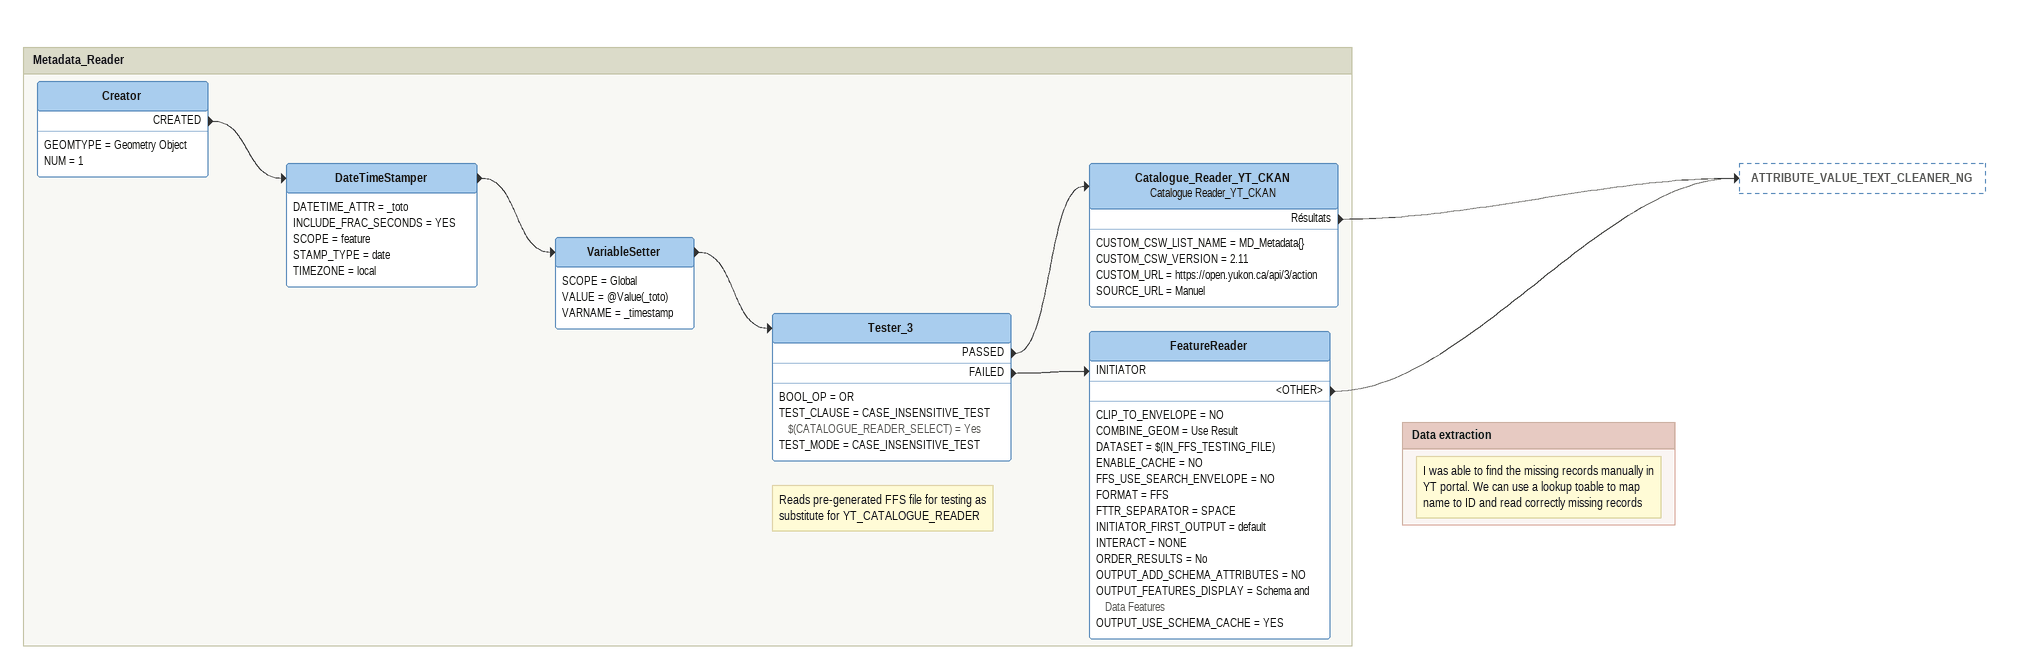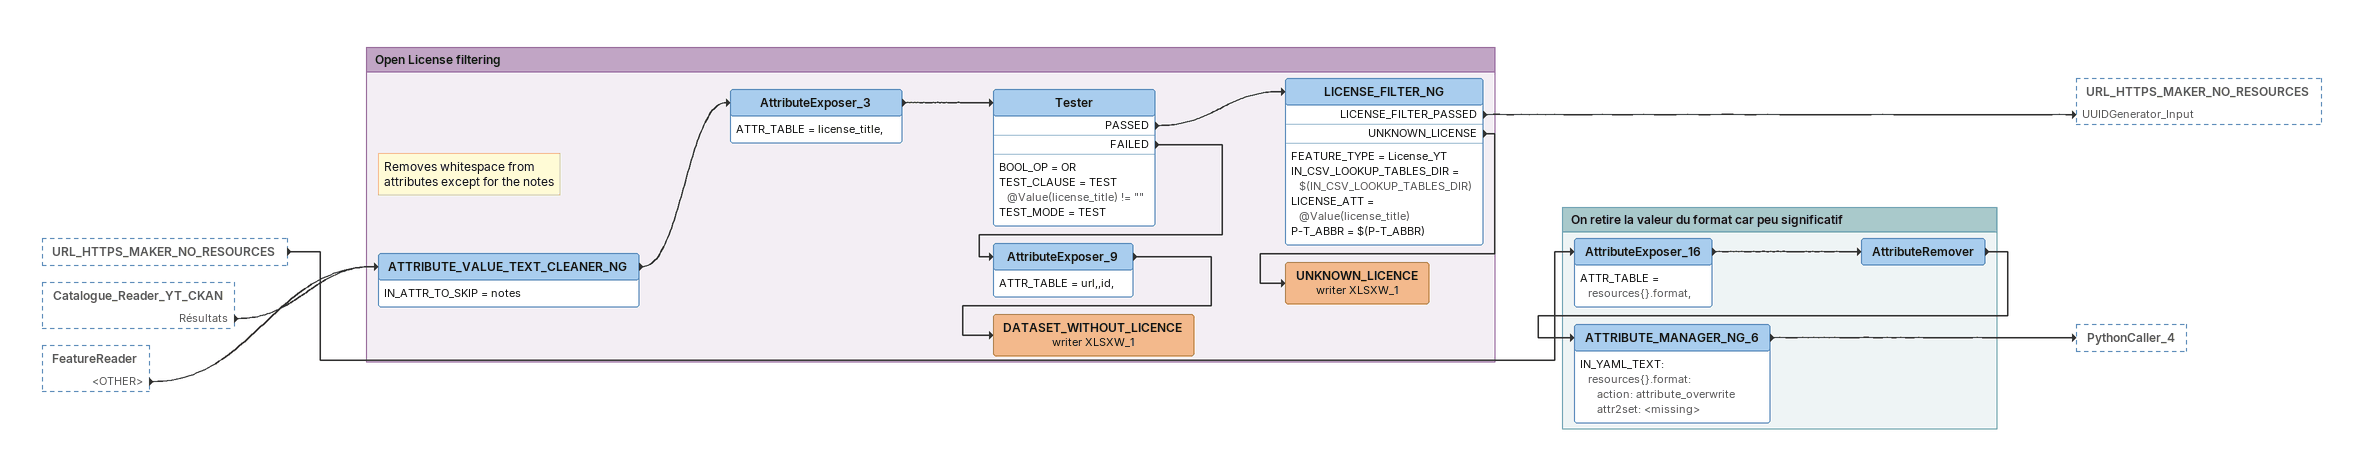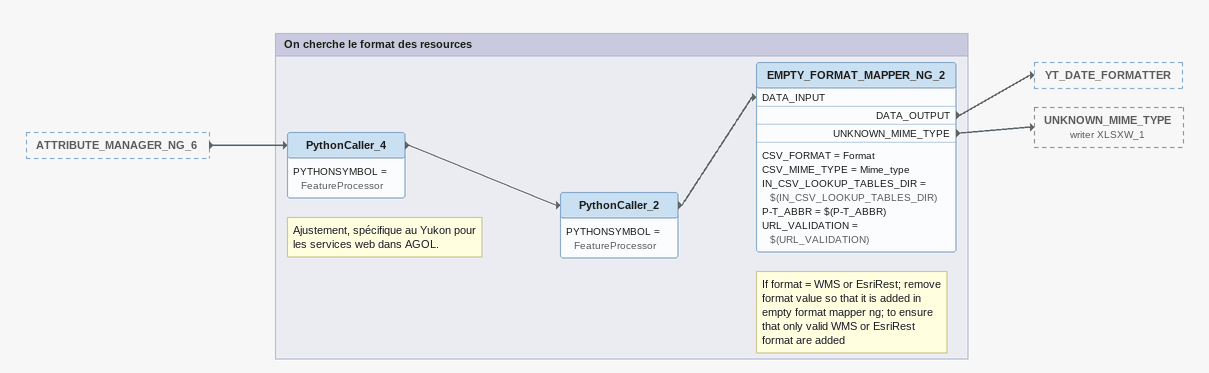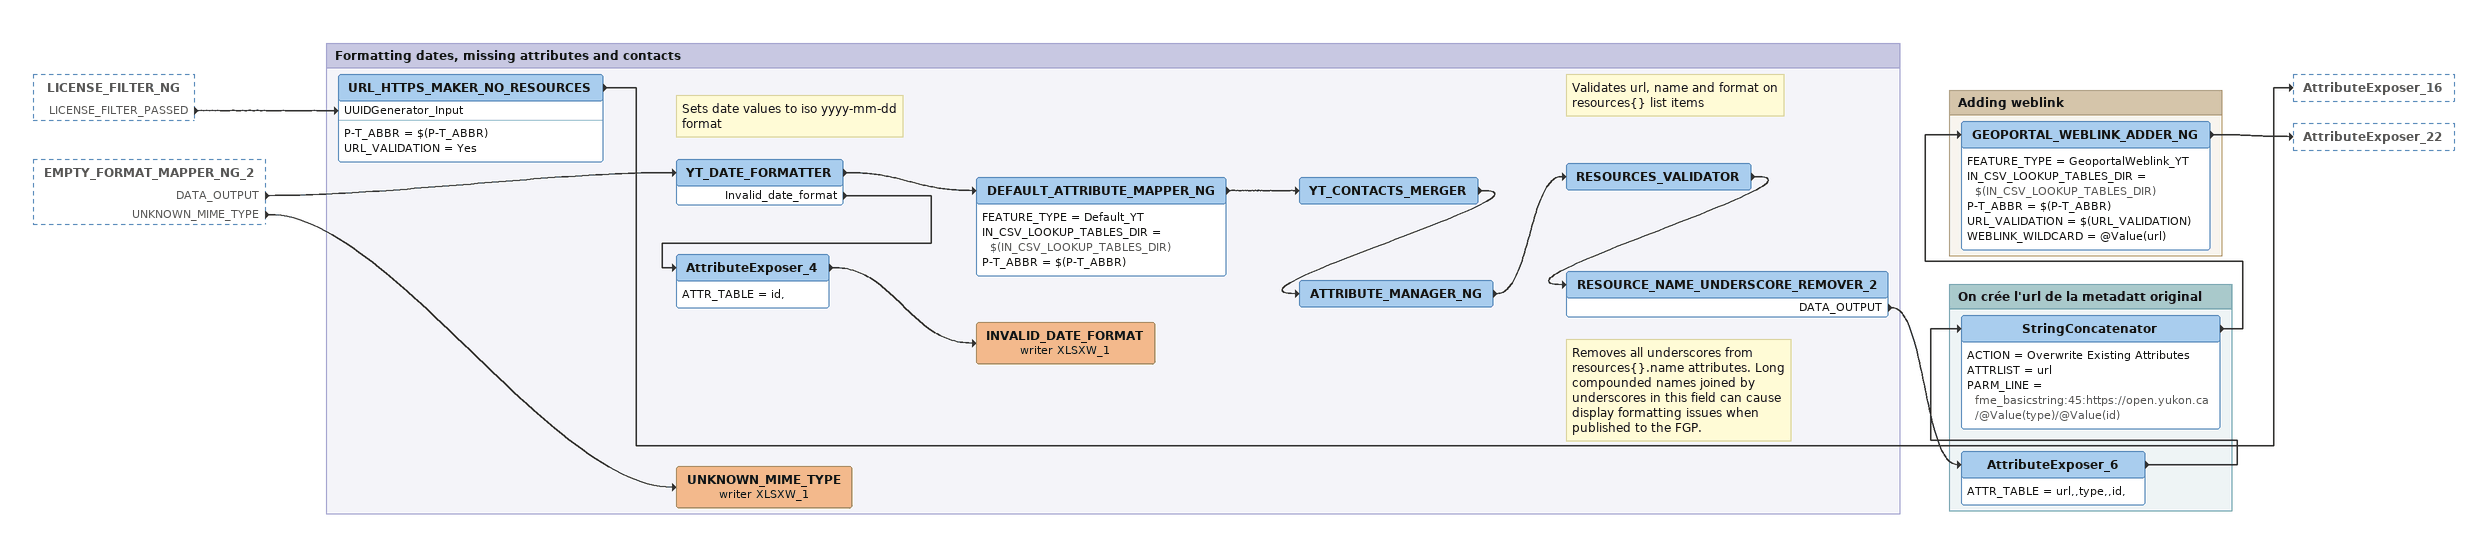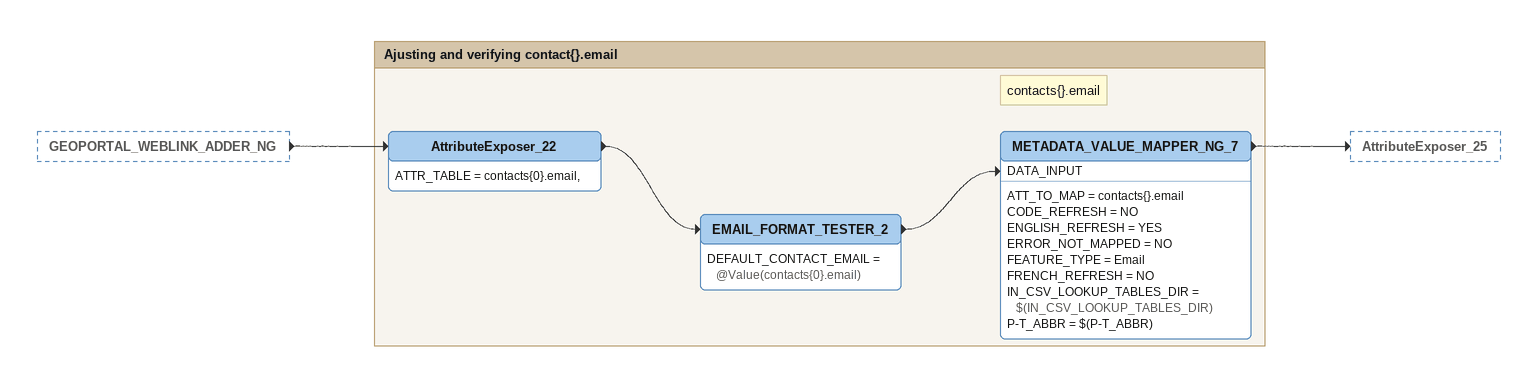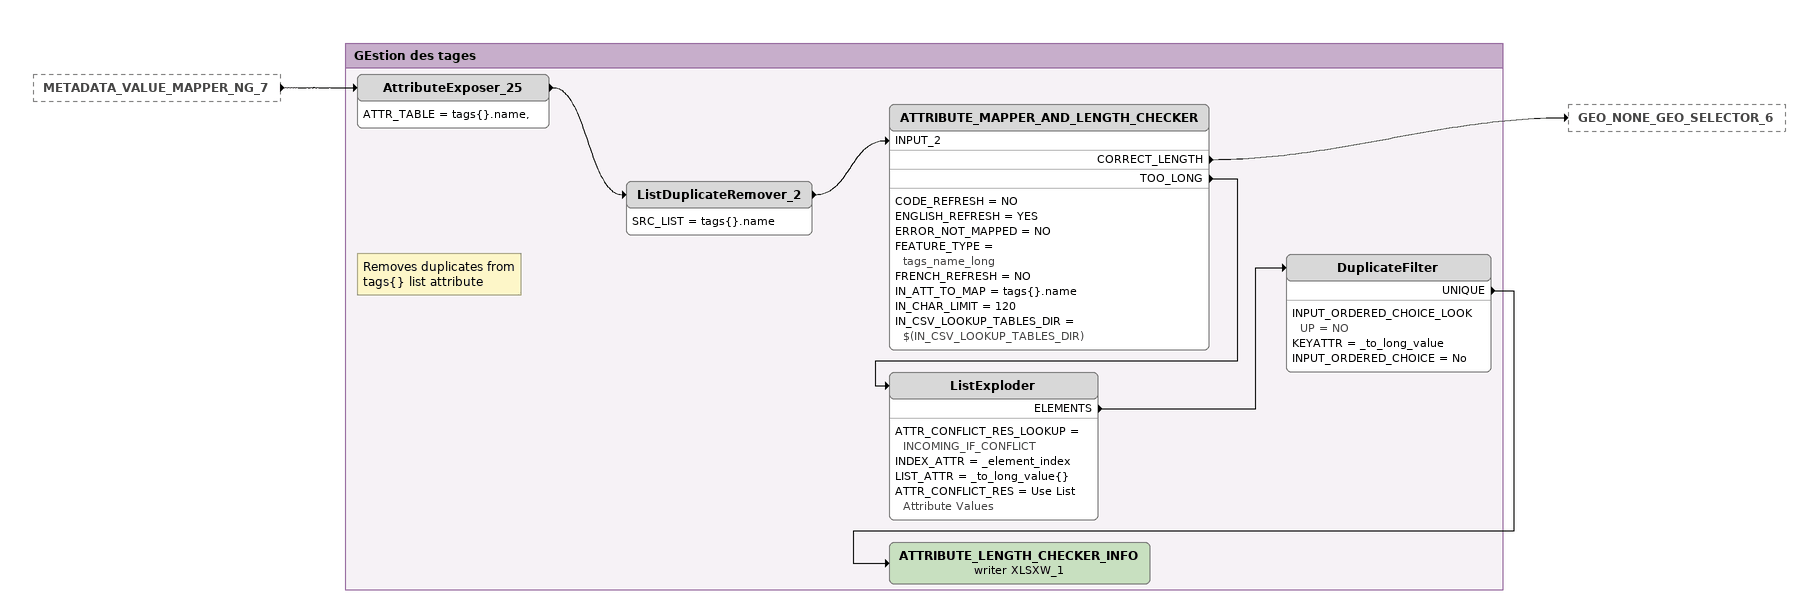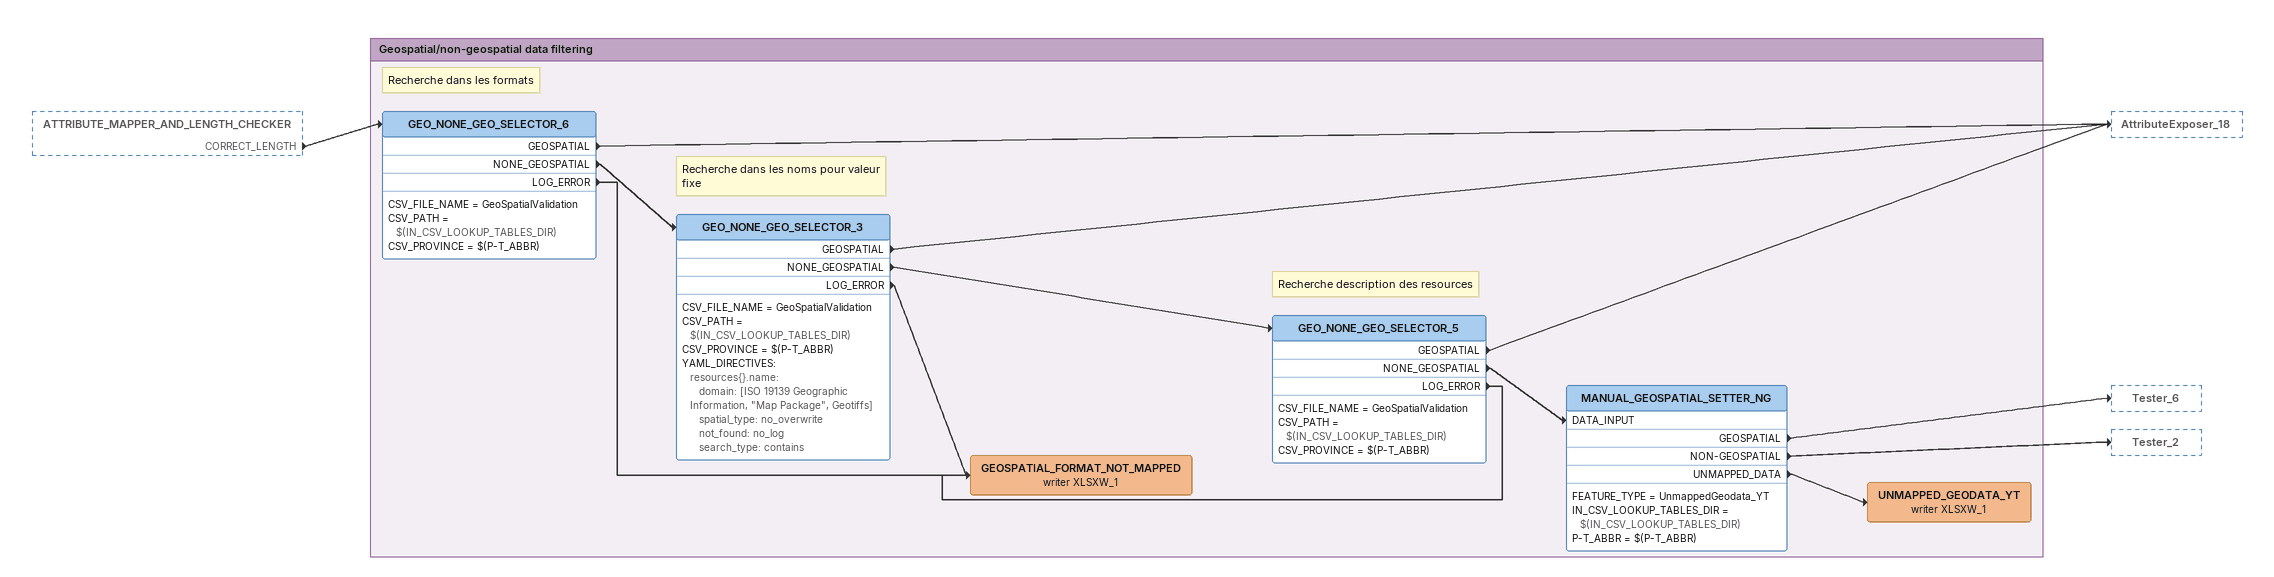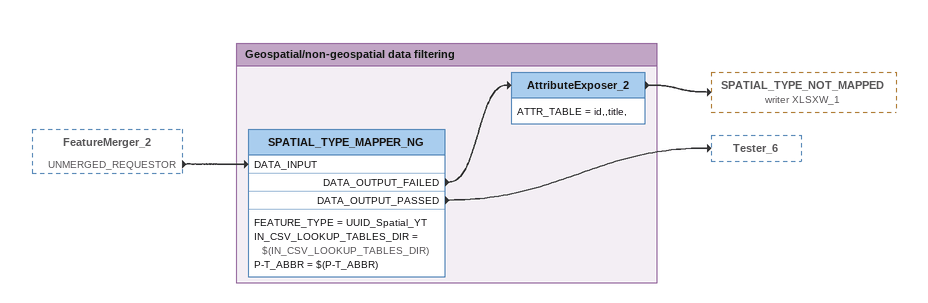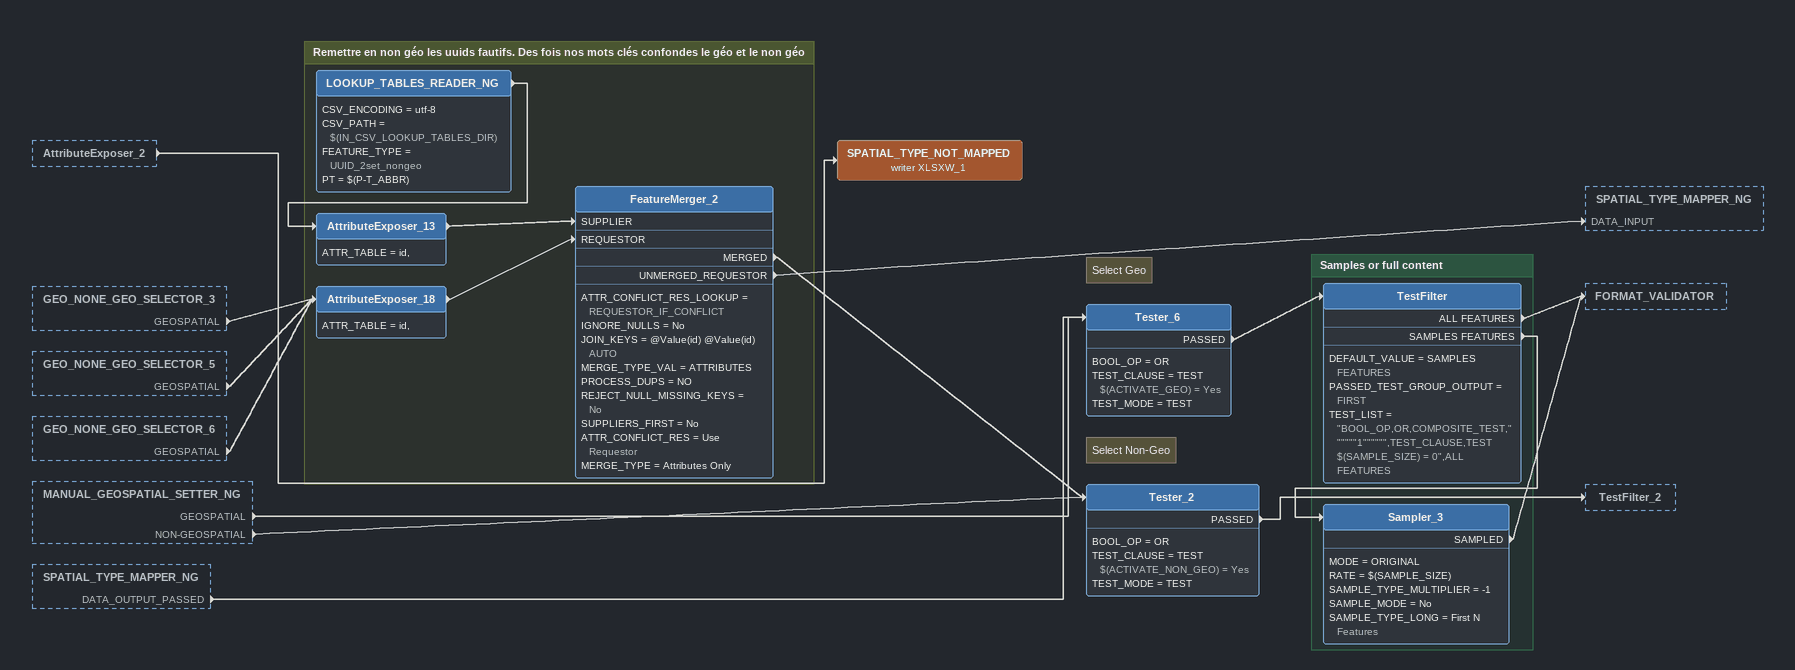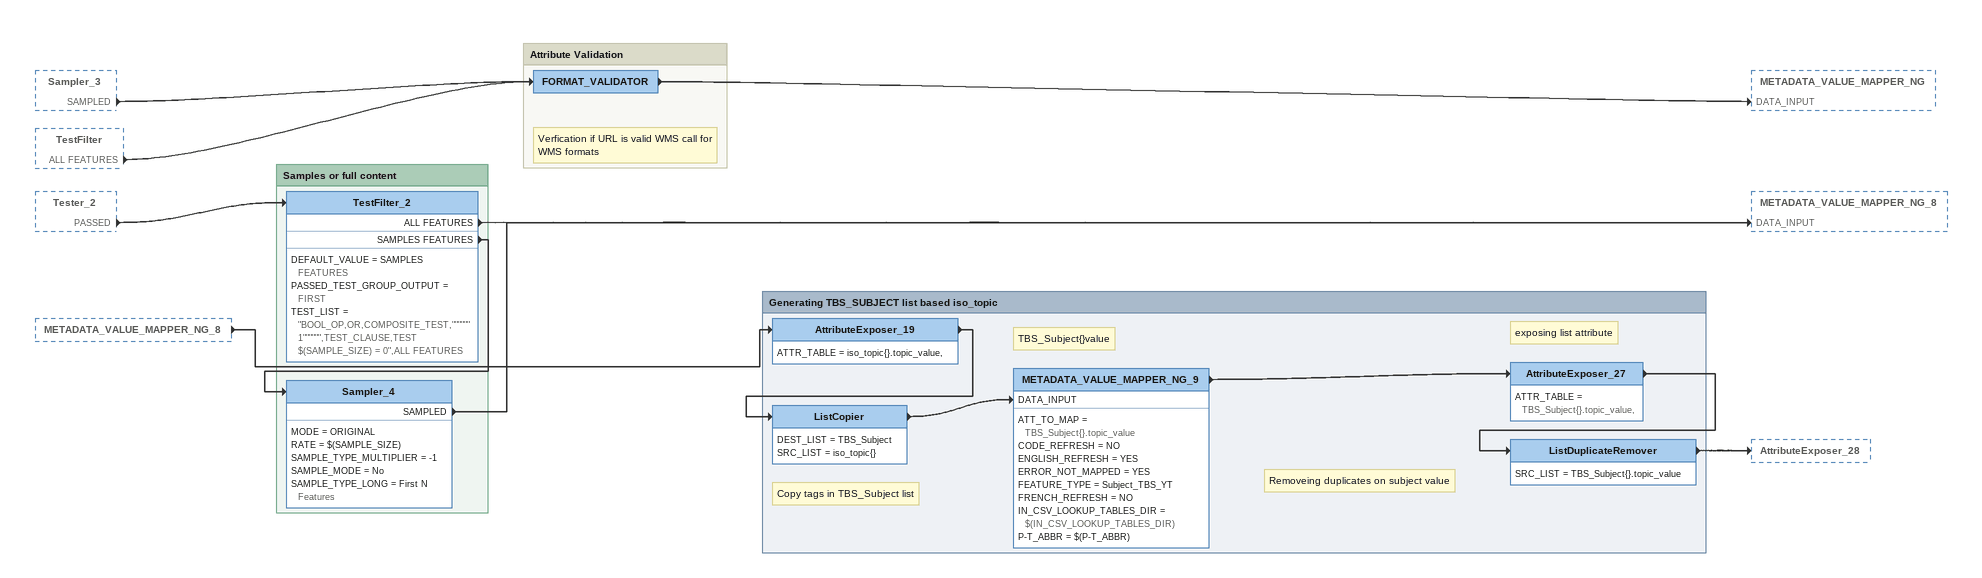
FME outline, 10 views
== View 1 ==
Bookmark: Metadata_Reader
Creator
    GEOMTYPE = Geometry Object
    NUM = 1
    CREATED -> DateTimeStamper
DateTimeStamper
    DATETIME_ATTR = _toto
    INCLUDE_FRAC_SECONDS = YES
    SCOPE = feature
    STAMP_TYPE = date
    TIMEZONE = local
    -> VariableSetter
VariableSetter
    SCOPE = Global
    VALUE = @Value(_toto)
    VARNAME = _timestamp
    -> Tester_3
Tester_3
    BOOL_OP = OR
    TEST_CLAUSE = CASE_INSENSITIVE_TEST $(CATALOGUE_READER_SELECT) = Yes
    TEST_MODE = CASE_INSENSITIVE_TEST
    PASSED -> Catalogue_Reader_YT_CKAN
    FAILED -> FeatureReader [INITIATOR]
Catalogue_Reader_YT_CKAN: Catalogue Reader_YT_CKAN
    CUSTOM_CSW_LIST_NAME = MD_Metadata{}
    CUSTOM_CSW_VERSION = 2.11
    CUSTOM_URL = https://open.yukon.ca/api/3/action
    SOURCE_URL = Manuel
    Résultats -> ATTRIBUTE_VALUE_TEXT_CLEANER_NG
Note: Reads pre-generated FFS file for testing as substitute for YT_CATALOGUE_READER
FeatureReader
    CLIP_TO_ENVELOPE = NO
    COMBINE_GEOM = Use Result
    DATASET = $(IN_FFS_TESTING_FILE)
    ENABLE_CACHE = NO
    FFS_USE_SEARCH_ENVELOPE = NO
    FORMAT = FFS
    FTTR_SEPARATOR = SPACE
    INITIATOR_FIRST_OUTPUT = default
    INTERACT = NONE
    ORDER_RESULTS = No
    OUTPUT_ADD_SCHEMA_ATTRIBUTES = NO
    OUTPUT_FEATURES_DISPLAY = Schema and Data Features
    OUTPUT_USE_SCHEMA_CACHE = YES
    <OTHER> -> ATTRIBUTE_VALUE_TEXT_CLEANER_NG

Bookmark: Data extraction
Note: I was able to find the missing records manually in YT portal. We can use a lookup toable to map name to ID and read correctly missing records

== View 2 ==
URL_HTTPS_MAKER_NO_RESOURCES [outside]
    -> AttributeExposer_16
Catalogue_Reader_YT_CKAN [outside]
    Résultats -> ATTRIBUTE_VALUE_TEXT_CLEANER_NG
FeatureReader [outside]
    <OTHER> -> ATTRIBUTE_VALUE_TEXT_CLEANER_NG

Bookmark: Open License filtering
Note: Removes whitespace from attributes except for the notes
ATTRIBUTE_VALUE_TEXT_CLEANER_NG
    IN_ATTR_TO_SKIP = notes
    -> AttributeExposer_3
AttributeExposer_3
    ATTR_TABLE = license_title,
    -> Tester
Tester
    BOOL_OP = OR
    TEST_CLAUSE = TEST @Value(license_title) != ""
    TEST_MODE = TEST
    PASSED -> LICENSE_FILTER_NG
    FAILED -> AttributeExposer_9
LICENSE_FILTER_NG
    FEATURE_TYPE = License_YT
    IN_CSV_LOOKUP_TABLES_DIR = $(IN_CSV_LOOKUP_TABLES_DIR)
    LICENSE_ATT = @Value(license_title)
    P-T_ABBR = $(P-T_ABBR)
    LICENSE_FILTER_PASSED -> URL_HTTPS_MAKER_NO_RESOURCES [UUIDGenerator_Input]
    UNKNOWN_LICENSE -> UNKNOWN_LICENCE (writer XLSXW_1)
UNKNOWN_LICENCE (writer XLSXW_1)
AttributeExposer_9
    ATTR_TABLE = url,,id,
    -> DATASET_WITHOUT_LICENCE (writer XLSXW_1)
DATASET_WITHOUT_LICENCE (writer XLSXW_1)

Bookmark: On retire la valeur du format car peu significatif
AttributeExposer_16
    ATTR_TABLE = resources{}.format,
    -> AttributeRemover
AttributeRemover
    -> ATTRIBUTE_MANAGER_NG_6
ATTRIBUTE_MANAGER_NG_6
    IN_YAML_TEXT:
      resources{}.format:
         action: attribute_overwrite
         attr2set: <missing>
    -> PythonCaller_4

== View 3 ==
ATTRIBUTE_MANAGER_NG_6 [outside]
    -> PythonCaller_4

Bookmark: On cherche le format des resources
Note: Ajustement, spécifique au Yukon pour les services web dans AGOL.
PythonCaller_4
    PYTHONSYMBOL = FeatureProcessor
    -> PythonCaller_2
Note: If format = WMS or EsriRest; remove format value so that it is added in empty format mapper ng; to ensure that only valid WMS or EsriRest format are added
PythonCaller_2
    PYTHONSYMBOL = FeatureProcessor
    -> EMPTY_FORMAT_MAPPER_NG_2 [DATA_INPUT]
EMPTY_FORMAT_MAPPER_NG_2
    CSV_FORMAT = Format
    CSV_MIME_TYPE = Mime_type
    IN_CSV_LOOKUP_TABLES_DIR = $(IN_CSV_LOOKUP_TABLES_DIR)
    P-T_ABBR = $(P-T_ABBR)
    URL_VALIDATION = $(URL_VALIDATION)
    DATA_OUTPUT -> YT_DATE_FORMATTER
    UNKNOWN_MIME_TYPE -> UNKNOWN_MIME_TYPE (writer XLSXW_1)

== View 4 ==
LICENSE_FILTER_NG [outside]
    LICENSE_FILTER_PASSED -> URL_HTTPS_MAKER_NO_RESOURCES [UUIDGenerator_Input]
EMPTY_FORMAT_MAPPER_NG_2 [outside]
    DATA_OUTPUT -> YT_DATE_FORMATTER
    UNKNOWN_MIME_TYPE -> UNKNOWN_MIME_TYPE (writer XLSXW_1)

Bookmark: Formatting dates, missing attributes and contacts
URL_HTTPS_MAKER_NO_RESOURCES
    P-T_ABBR = $(P-T_ABBR)
    URL_VALIDATION = Yes
    -> AttributeExposer_16
Note: Sets date values to iso yyyy-mm-dd format
YT_DATE_FORMATTER
    -> DEFAULT_ATTRIBUTE_MAPPER_NG
    Invalid_date_format -> AttributeExposer_4
DEFAULT_ATTRIBUTE_MAPPER_NG
    FEATURE_TYPE = Default_YT
    IN_CSV_LOOKUP_TABLES_DIR = $(IN_CSV_LOOKUP_TABLES_DIR)
    P-T_ABBR = $(P-T_ABBR)
    -> YT_CONTACTS_MERGER
YT_CONTACTS_MERGER
    -> ATTRIBUTE_MANAGER_NG
ATTRIBUTE_MANAGER_NG
    -> RESOURCES_VALIDATOR
Note: Validates url, name and format on resources{} list items
RESOURCES_VALIDATOR
    -> RESOURCE_NAME_UNDERSCORE_REMOVER_2
Note: Removes all underscores from resources{}.name attributes. Long compounded names joined by underscores in this field can cause display formatting issues when published to the FGP.
RESOURCE_NAME_UNDERSCORE_REMOVER_2
    DATA_OUTPUT -> AttributeExposer_6
AttributeExposer_4
    ATTR_TABLE = id,
    -> INVALID_DATE_FORMAT (writer XLSXW_1)
INVALID_DATE_FORMAT (writer XLSXW_1)
UNKNOWN_MIME_TYPE (writer XLSXW_1)

Bookmark: On crée l'url de la metadatt original
AttributeExposer_6
    ATTR_TABLE = url,,type,,id,
    -> StringConcatenator
StringConcatenator
    ACTION = Overwrite Existing Attributes
    ATTRLIST = url
    PARM_LINE = fme_basicstring:45:https://open.yukon.ca/@Value(type)/@Value(id)
    -> GEOPORTAL_WEBLINK_ADDER_NG

Bookmark: Adding weblink
GEOPORTAL_WEBLINK_ADDER_NG
    FEATURE_TYPE = GeoportalWeblink_YT
    IN_CSV_LOOKUP_TABLES_DIR = $(IN_CSV_LOOKUP_TABLES_DIR)
    P-T_ABBR = $(P-T_ABBR)
    URL_VALIDATION = $(URL_VALIDATION)
    WEBLINK_WILDCARD = @Value(url)
    -> AttributeExposer_22

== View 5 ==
GEOPORTAL_WEBLINK_ADDER_NG [outside]
    -> AttributeExposer_22

Bookmark: Ajusting and verifying contact{}.email
AttributeExposer_22
    ATTR_TABLE = contacts{0}.email,
    -> EMAIL_FORMAT_TESTER_2
EMAIL_FORMAT_TESTER_2
    DEFAULT_CONTACT_EMAIL = @Value(contacts{0}.email)
    -> METADATA_VALUE_MAPPER_NG_7 [DATA_INPUT]
Note: contacts{}.email
METADATA_VALUE_MAPPER_NG_7
    ATT_TO_MAP = contacts{}.email
    CODE_REFRESH = NO
    ENGLISH_REFRESH = YES
    ERROR_NOT_MAPPED = NO
    FEATURE_TYPE = Email
    FRENCH_REFRESH = NO
    IN_CSV_LOOKUP_TABLES_DIR = $(IN_CSV_LOOKUP_TABLES_DIR)
    P-T_ABBR = $(P-T_ABBR)
    -> AttributeExposer_25

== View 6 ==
METADATA_VALUE_MAPPER_NG_7 [outside]
    -> AttributeExposer_25

Bookmark: GEstion des tages
AttributeExposer_25
    ATTR_TABLE = tags{}.name,
    -> ListDuplicateRemover_2
Note: Removes duplicates from tags{} list attribute
ListDuplicateRemover_2
    SRC_LIST = tags{}.name
    -> ATTRIBUTE_MAPPER_AND_LENGTH_CHECKER [INPUT_2]
ATTRIBUTE_MAPPER_AND_LENGTH_CHECKER
    CODE_REFRESH = NO
    ENGLISH_REFRESH = YES
    ERROR_NOT_MAPPED = NO
    FEATURE_TYPE = tags_name_long
    FRENCH_REFRESH = NO
    IN_ATT_TO_MAP = tags{}.name
    IN_CHAR_LIMIT = 120
    IN_CSV_LOOKUP_TABLES_DIR = $(IN_CSV_LOOKUP_TABLES_DIR)
    CORRECT_LENGTH -> GEO_NONE_GEO_SELECTOR_6
    TOO_LONG -> ListExploder
ListExploder
    ATTR_CONFLICT_RES_LOOKUP = INCOMING_IF_CONFLICT
    INDEX_ATTR = _element_index
    LIST_ATTR = _to_long_value{}
    ATTR_CONFLICT_RES = Use List Attribute Values
    ELEMENTS -> DuplicateFilter
DuplicateFilter
    INPUT_ORDERED_CHOICE_LOOKUP = NO
    KEYATTR = _to_long_value
    INPUT_ORDERED_CHOICE = No
    UNIQUE -> ATTRIBUTE_LENGTH_CHECKER_INFO (writer XLSXW_1)
ATTRIBUTE_LENGTH_CHECKER_INFO (writer XLSXW_1)

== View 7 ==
ATTRIBUTE_MAPPER_AND_LENGTH_CHECKER [outside]
    CORRECT_LENGTH -> GEO_NONE_GEO_SELECTOR_6

Bookmark: Geospatial/non-geospatial data filtering
Note: Recherche dans les formats
GEO_NONE_GEO_SELECTOR_6
    CSV_FILE_NAME = GeoSpatialValidation
    CSV_PATH = $(IN_CSV_LOOKUP_TABLES_DIR)
    CSV_PROVINCE = $(P-T_ABBR)
    GEOSPATIAL -> AttributeExposer_18
    NONE_GEOSPATIAL -> GEO_NONE_GEO_SELECTOR_3
    LOG_ERROR -> GEOSPATIAL_FORMAT_NOT_MAPPED (writer XLSXW_1)
Note: Recherche dans les noms pour valeur fixe
GEO_NONE_GEO_SELECTOR_3
    CSV_FILE_NAME = GeoSpatialValidation
    CSV_PATH = $(IN_CSV_LOOKUP_TABLES_DIR)
    CSV_PROVINCE = $(P-T_ABBR)
    YAML_DIRECTIVES:
      resources{}.name:
         domain: [ISO 19139 Geographic Information, "Map Package", Geotiffs]
         spatial_type: no_overwrite
         not_found: no_log
         search_type: contains
    GEOSPATIAL -> AttributeExposer_18
    NONE_GEOSPATIAL -> GEO_NONE_GEO_SELECTOR_5
    LOG_ERROR -> GEOSPATIAL_FORMAT_NOT_MAPPED (writer XLSXW_1)
Note: Recherche description des resources
GEO_NONE_GEO_SELECTOR_5
    CSV_FILE_NAME = GeoSpatialValidation
    CSV_PATH = $(IN_CSV_LOOKUP_TABLES_DIR)
    CSV_PROVINCE = $(P-T_ABBR)
    GEOSPATIAL -> AttributeExposer_18
    NONE_GEOSPATIAL -> MANUAL_GEOSPATIAL_SETTER_NG [DATA_INPUT]
    LOG_ERROR -> GEOSPATIAL_FORMAT_NOT_MAPPED (writer XLSXW_1)
MANUAL_GEOSPATIAL_SETTER_NG
    FEATURE_TYPE = UnmappedGeodata_YT
    IN_CSV_LOOKUP_TABLES_DIR = $(IN_CSV_LOOKUP_TABLES_DIR)
    P-T_ABBR = $(P-T_ABBR)
    GEOSPATIAL -> Tester_6
    NON-GEOSPATIAL -> Tester_2
    UNMAPPED_DATA -> UNMAPPED_GEODATA_YT (writer XLSXW_1)
UNMAPPED_GEODATA_YT (writer XLSXW_1)
GEOSPATIAL_FORMAT_NOT_MAPPED (writer XLSXW_1)

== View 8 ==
FeatureMerger_2 [outside]
    UNMERGED_REQUESTOR -> SPATIAL_TYPE_MAPPER_NG [DATA_INPUT]

Bookmark: Geospatial/non-geospatial data filtering
SPATIAL_TYPE_MAPPER_NG
    FEATURE_TYPE = UUID_Spatial_YT
    IN_CSV_LOOKUP_TABLES_DIR = $(IN_CSV_LOOKUP_TABLES_DIR)
    P-T_ABBR = $(P-T_ABBR)
    DATA_OUTPUT_FAILED -> AttributeExposer_2
    DATA_OUTPUT_PASSED -> Tester_6
AttributeExposer_2
    ATTR_TABLE = id,,title,
    -> SPATIAL_TYPE_NOT_MAPPED (writer XLSXW_1)

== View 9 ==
AttributeExposer_2 [outside]
    -> SPATIAL_TYPE_NOT_MAPPED (writer XLSXW_1)
GEO_NONE_GEO_SELECTOR_3 [outside]
    GEOSPATIAL -> AttributeExposer_18
GEO_NONE_GEO_SELECTOR_5 [outside]
    GEOSPATIAL -> AttributeExposer_18
GEO_NONE_GEO_SELECTOR_6 [outside]
    GEOSPATIAL -> AttributeExposer_18
MANUAL_GEOSPATIAL_SETTER_NG [outside]
    GEOSPATIAL -> Tester_6
    NON-GEOSPATIAL -> Tester_2
SPATIAL_TYPE_MAPPER_NG [outside]
    DATA_OUTPUT_PASSED -> Tester_6
SPATIAL_TYPE_NOT_MAPPED (writer XLSXW_1)
Note: Select Geo
Tester_6
    BOOL_OP = OR
    TEST_CLAUSE = TEST $(ACTIVATE_GEO) = Yes
    TEST_MODE = TEST
    PASSED -> TestFilter
Note: Select Non-Geo
Tester_2
    BOOL_OP = OR
    TEST_CLAUSE = TEST $(ACTIVATE_NON_GEO) = Yes
    TEST_MODE = TEST
    PASSED -> TestFilter_2

Bookmark: Remettre en non géo les uuids fautifs. Des fois nos mots clés confondes le géo et le non géo
AttributeExposer_18
    ATTR_TABLE = id,
    -> FeatureMerger_2 [REQUESTOR]
LOOKUP_TABLES_READER_NG
    CSV_ENCODING = utf-8
    CSV_PATH = $(IN_CSV_LOOKUP_TABLES_DIR)
    FEATURE_TYPE = UUID_2set_nongeo
    PT = $(P-T_ABBR)
    -> AttributeExposer_13
AttributeExposer_13
    ATTR_TABLE = id,
    -> FeatureMerger_2 [SUPPLIER]
FeatureMerger_2
    ATTR_CONFLICT_RES_LOOKUP = REQUESTOR_IF_CONFLICT
    IGNORE_NULLS = No
    JOIN_KEYS = @Value(id) @Value(id) AUTO
    MERGE_TYPE_VAL = ATTRIBUTES
    PROCESS_DUPS = NO
    REJECT_NULL_MISSING_KEYS = No
    SUPPLIERS_FIRST = No
    ATTR_CONFLICT_RES = Use Requestor
    MERGE_TYPE = Attributes Only
    MERGED -> Tester_2
    UNMERGED_REQUESTOR -> SPATIAL_TYPE_MAPPER_NG [DATA_INPUT]

Bookmark: Samples or full content
TestFilter
    DEFAULT_VALUE = SAMPLES FEATURES
    PASSED_TEST_GROUP_OUTPUT = FIRST
    TEST_LIST = "BOOL_OP,OR,COMPOSITE_TEST,""""""1"""""",TEST_CLAUSE,TEST $(SAMPLE_SIZE) = 0",ALL FEATURES
    ALL FEATURES -> FORMAT_VALIDATOR
    SAMPLES FEATURES -> Sampler_3
Sampler_3
    MODE = ORIGINAL
    RATE = $(SAMPLE_SIZE)
    SAMPLE_TYPE_MULTIPLIER = -1
    SAMPLE_MODE = No
    SAMPLE_TYPE_LONG = First N Features
    SAMPLED -> FORMAT_VALIDATOR

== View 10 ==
Sampler_3 [outside]
    SAMPLED -> FORMAT_VALIDATOR
TestFilter [outside]
    ALL FEATURES -> FORMAT_VALIDATOR
Tester_2 [outside]
    PASSED -> TestFilter_2
METADATA_VALUE_MAPPER_NG_8 [outside]
    -> AttributeExposer_19

Bookmark: Attribute Validation
Note: Verfication if URL is valid WMS call for WMS formats
FORMAT_VALIDATOR
    -> METADATA_VALUE_MAPPER_NG [DATA_INPUT]

Bookmark: Samples or full content
TestFilter_2
    DEFAULT_VALUE = SAMPLES FEATURES
    PASSED_TEST_GROUP_OUTPUT = FIRST
    TEST_LIST = "BOOL_OP,OR,COMPOSITE_TEST,""""""1"""""",TEST_CLAUSE,TEST $(SAMPLE_SIZE) = 0",ALL FEATURES
    ALL FEATURES -> METADATA_VALUE_MAPPER_NG_8 [DATA_INPUT]
    SAMPLES FEATURES -> Sampler_4
Sampler_4
    MODE = ORIGINAL
    RATE = $(SAMPLE_SIZE)
    SAMPLE_TYPE_MULTIPLIER = -1
    SAMPLE_MODE = No
    SAMPLE_TYPE_LONG = First N Features
    SAMPLED -> METADATA_VALUE_MAPPER_NG_8 [DATA_INPUT]

Bookmark: Generating TBS_SUBJECT list based iso_topic
AttributeExposer_19
    ATTR_TABLE = iso_topic{}.topic_value,
    -> ListCopier
Note: Copy tags in TBS_Subject list
ListCopier
    DEST_LIST = TBS_Subject
    SRC_LIST = iso_topic{}
    -> METADATA_VALUE_MAPPER_NG_9 [DATA_INPUT]
Note: TBS_Subject{}value
METADATA_VALUE_MAPPER_NG_9
    ATT_TO_MAP = TBS_Subject{}.topic_value
    CODE_REFRESH = NO
    ENGLISH_REFRESH = YES
    ERROR_NOT_MAPPED = YES
    FEATURE_TYPE = Subject_TBS_YT
    FRENCH_REFRESH = NO
    IN_CSV_LOOKUP_TABLES_DIR = $(IN_CSV_LOOKUP_TABLES_DIR)
    P-T_ABBR = $(P-T_ABBR)
    -> AttributeExposer_27
Note: exposing list attribute
AttributeExposer_27
    ATTR_TABLE = TBS_Subject{}.topic_value,
    -> ListDuplicateRemover
Note: Removeing duplicates on subject value
ListDuplicateRemover
    SRC_LIST = TBS_Subject{}.topic_value
    -> AttributeExposer_28
